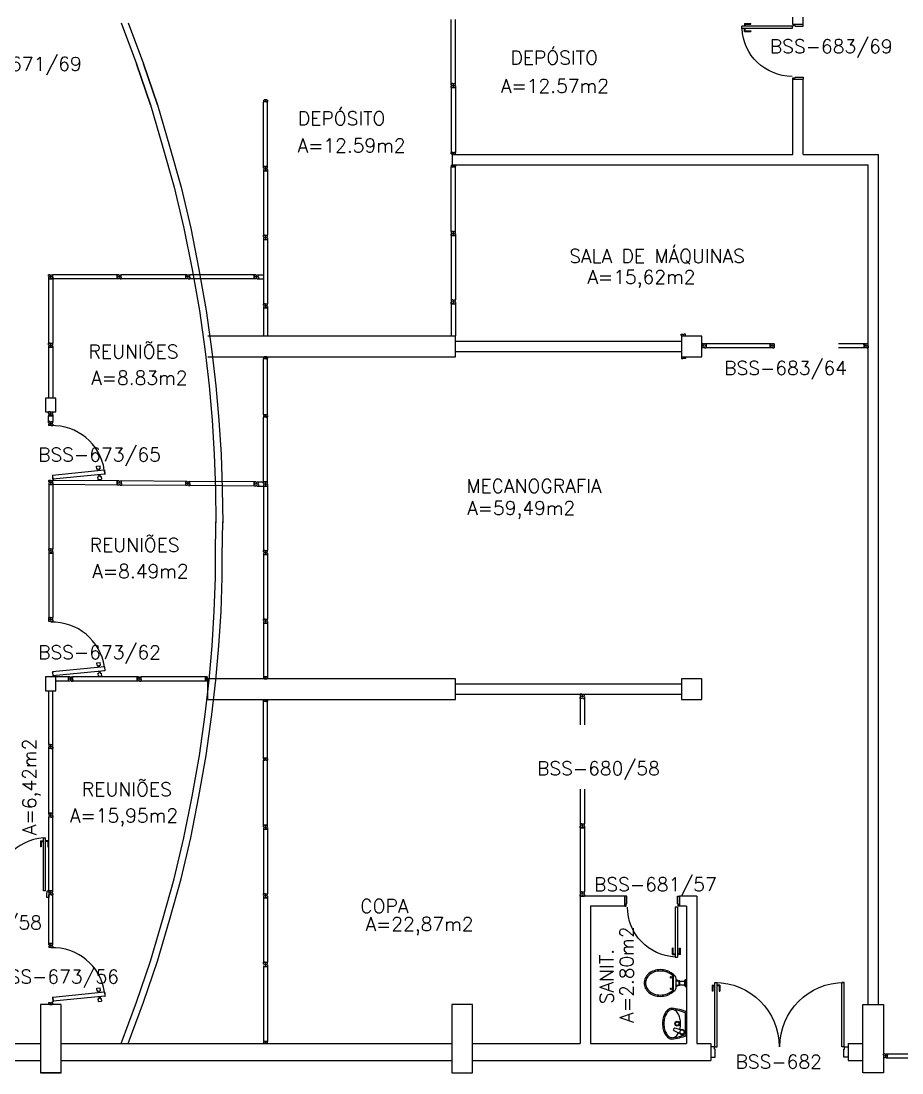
# Model space of a CAD drawing. Extents: x 0 to 244, y -71 to 76.
# Drawn here: x 203.64 to 216.49, y -0.18 to 15.17 of the extents above; entities that cross this region are included whole.
import ezdxf
from ezdxf.enums import TextEntityAlignment as Align

# ---------------------------------------------------------------- set-up
doc = ezdxf.new("R2010")
doc.units = 0
doc.header["$LTSCALE"] = 0.01
doc.header["$MEASUREMENT"] = 0
doc.layers.get('0').update_dxf_attribs({"linetype": 'CONTINUOUS'})
for name, color, linetype in [('ALV', 2, 'CONTINUOUS'), ('APSAN', 1, 'CONTINUOUS'), ('AR-POR', 1, 'CONTINUOUS'), ('DIV', 2, 'CONTINUOUS'), ('ESQ', 1, 'CONTINUOUS'), ('ESTR', 3, 'CONTINUOUS'), ('TEXTO', 2, 'CONTINUOUS'), ('TEXTO-ENDEREÇO', 2, 'CONTINUOUS'), ('ÁREA', 2, 'CONTINUOUS')]:
    doc.layers.add(name, color=color, linetype=linetype)
doc.layers.get('0').freeze()
doc.styles.add('UNB-100', font='simplex.shx', dxfattribs={"height": 0.2})
doc.styles.add('UNB-100-1', font='simplex.shx', dxfattribs={"height": 0.2})

# ---------------------------------------------------------------- blocks, each defined once
blk = doc.blocks.new('PISOANF-SSN')
for p, q in [((0, 0), (-0.224, -0.6)), ((-0.224, -0.6), (-0.427, -1.2)), ((-0.427, -1.2), (-0.603, -1.8)), ((-0.603, -1.8), (-0.772, -2.4)), ((-0.772, -2.4), (-0.914, -3)), ((-0.914, -3), (-1.032, -3.6)), ((-1.032, -3.6), (-1.14, -4.2)), ((-1.14, -4.2), (-1.223, -4.8)), ((-1.223, -4.8), (-1.28, -5.3)), ((-1.28, -5.3), (-1.324, -5.8)), ((-1.324, -5.8), (-1.355, -6.3)), ((-1.355, -6.3), (-1.374, -6.8)), ((-1.374, -6.8), (-1.374, -7.111)), ((-1.374, -7.111), (-1.38, -7.611)), ((-1.374, -8.093), (-1.38, -7.593)), ((-1.355, -8.593), (-1.374, -8.093)), ((-1.324, -9.093), (-1.355, -8.593)), ((-1.28, -9.593), (-1.324, -9.093)), ((-1.223, -10.093), (-1.28, -9.593)), ((-1.14, -10.693), (-1.223, -10.093)), ((-1.032, -11.293), (-1.14, -10.693)), ((-0.914, -11.893), (-1.032, -11.293)), ((-0.772, -12.493), (-0.914, -11.893)), ((-0.603, -13.093), (-0.772, -12.493)), ((-0.427, -13.693), (-0.603, -13.093))]:
    blk.add_line(p, q)
blk.add_lwpolyline([(-0.224, -14.293), (-0.427, -13.693)], close=True)
blk.add_lwpolyline([(0, -14.893), (-0.224, -14.293)])
blk = doc.blocks.new('PTDP-SSN')
at = {"color": 2}
for p, q in [((0.055, 1.015), (0.09, 1.015)), ((0.055, 0.075), (0.055, 1.015)), ((0.09, 0.075), (0.09, 1.015)), ((1.91, 0.075), (1.91, 1.015)), ((1.945, 1.015), (1.91, 1.015)), ((1.945, 0.075), (1.945, 1.015)), ((0.05, 0.075), (0, 0.075)), ((0, 0.075), (0, -0.075)), ((0.05, 0.04), (0.05, 0.075)), ((0.06, 0.04), (0.05, 0.04)), ((0.055, 0.075), (0.09, 0.075)), ((0.06, -0.075), (0.06, 0.04)), ((1.945, 0.075), (1.91, 0.075)), ((1.94, -0.075), (1.94, 0.04)), ((1.94, 0.04), (1.95, 0.04)), ((1.95, 0.04), (1.95, 0.075)), ((1.95, 0.075), (2, 0.075)), ((2, 0.075), (2, -0.075)), ((0, -0.075), (0.06, -0.075)), ((2, -0.075), (1.94, -0.075))]:
    blk.add_line(p, q, dxfattribs=at)
at = {"color": 1}
for centre, start, end in [((0.055, 0.075), 0, 90), ((1.945, 0.075), 90, 180)]:
    blk.add_arc(centre, 0.94, start, end, dxfattribs=at)
blk = doc.blocks.new('VDC-P')
for p, q in [((-0.127, 0.192), (0.127, 0.192)), ((-0.109, 0.202), (0.109, 0.202)), ((-0.068, 0.152), (0.068, 0.152)), ((-0.05, 0.152), (-0.03, 0.11)), ((-0.05, 0.015), (-0.05, 0)), ((-0.05, 0), (0.05, 0)), ((0.045, 0.02), (-0.045, 0.02)), ((-0.04, 0.025), (-0.04, 0.02)), ((0.035, 0.03), (-0.035, 0.03)), ((-0.03, 0.152), (-0.03, 0.11)), ((0.03, 0.11), (-0.03, 0.11)), ((0.03, 0.1), (-0.03, 0.1)), ((-0.025, 0.1), (-0.025, 0.03)), ((0.025, 0.1), (0.025, 0.03)), ((0.03, 0.152), (0.03, 0.11)), ((0.05, 0.152), (0.03, 0.11)), ((0.04, 0.025), (0.04, 0.02)), ((0.05, 0.015), (0.05, 0))]:
    blk.add_line(p, q)
for points in [[(0.16, 0.244, 0.050424), (0.18, 0.288, 0.082137), (0.195, 0.381, 0.082137), (0.18, 0.474, 0.090148), (0.138, 0.549, 0.104406), (0.073, 0.601, 0.117345), (0, 0.619, 0.117345), (-0.073, 0.601, 0.104406), (-0.138, 0.549, 0.090148), (-0.18, 0.474, 0.082137), (-0.195, 0.381, 0.082137)], [(0.142, 0.254, 0.050424), (0.161, 0.295, 0.082137), (0.175, 0.381, 0.082137), (0.161, 0.468, 0.090148), (0.122, 0.536, 0.104406), (0.064, 0.583, 0.117345), (0, 0.599, 0.117345), (-0.064, 0.583, 0.104406), (-0.122, 0.536, 0.090148), (-0.161, 0.468, 0.082137), (-0.175, 0.381, 0.082137)], [(-0.195, 0.381, 0.082137), (-0.18, 0.288, 0.050424), (-0.16, 0.244, 0.104406)], [(-0.175, 0.381, 0.082137), (-0.161, 0.295, 0.050424), (-0.142, 0.254, 0.050424)]]:
    blk.add_lwpolyline(points, format="xyb")
for centre in [(-0.083, 0.226), (0.083, 0.226)]:
    blk.add_circle(centre, 0.0101)
for centre, radius, start, end in [((0.08, 0.36), 0.266, 205.6863, 226.7558), ((0.08, 0.36), 0.246, 205.6863, 219.7706), ((-0.068, 0.202), 0.05, 226.7558, 270), ((0.068, 0.202), 0.05, 270, 313.2442), ((-0.08, 0.36), 0.266, 313.2442, 334.3137), ((-0.08, 0.36), 0.246, 320.2294, 334.3137), ((-0.045, 0.015), 0.005, 90, 180), ((-0.035, 0.025), 0.005, 90, 180), ((-0.03, 0.105), 0.005, 90, 270), ((0.03, 0.105), 0.005, 270, 90), ((0.035, 0.025), 0.005, 0, 90), ((0.045, 0.015), 0.005, 360, 90)]:
    blk.add_arc(centre, radius, start, end)
blk = doc.blocks.new('PD80-SSN')
for p, q in [((-0.777, 0.01), (-0.777, -0.03)), ((-0.777, 0.01), (-0.687, 0.01)), ((-0.687, 0), (-0.687, 0.01)), ((-0.075, 0), (0.075, 0)), ((-0.075, 0), (-0.075, -0.02)), ((0.075, -0.03), (0.075, 0)), ((-0.817, -0.065), (-0.817, -0.03)), ((-0.085, -0.03), (-0.817, -0.03)), ((-0.085, -0.065), (-0.817, -0.065)), ((-0.777, -0.105), (-0.777, -0.065)), ((-0.777, -0.105), (-0.687, -0.105)), ((-0.767, 0), (-0.767, -0.03)), ((-0.767, 0), (-0.687, 0)), ((-0.767, -0.095), (-0.767, -0.065)), ((-0.767, -0.095), (-0.687, -0.095)), ((-0.687, -0.095), (-0.687, -0.105)), ((-0.085, -0.03), (-0.085, -0.065)), ((-0.075, -0.02), (-0.04, -0.02)), ((-0.04, -0.03), (-0.04, -0.02)), ((-0.04, -0.03), (0.075, -0.03)), ((-0.075, -0.781), (-0.04, -0.781)), ((-0.075, -0.801), (-0.075, -0.781)), ((-0.075, -0.801), (0.075, -0.801)), ((-0.075, -0.802), (0.075, -0.802)), ((-0.04, -0.771), (0.075, -0.771)), ((-0.04, -0.771), (-0.04, -0.781)), ((0.075, -0.771), (0.075, -0.801))]:
    blk.add_line(p, q)
blk.add_arc((-0.085, -0.03), 0.731, 182.6571, 270)
blk = doc.blocks.new('LAVAT-P')
for p, q in [((-0.17, 0), (0.17, 0)), ((-0.157, -0.02), (0.157, -0.02)), ((0.063, -0.173), (0.094, -0.055)), ((0.102, -0.187), (0.151, -0.074)), ((0.069, -0.185), (0.09, -0.192))]:
    blk.add_line(p, q)
for points in [[(0.083, -0.096, 0.121735), (-0.082, -0.096, 0.073747), (-0.145, -0.122, 0.106861), (-0.192, -0.165, 0.153587), (-0.205, -0.208, 0.153587)], [(-0.205, -0.208, 0.153587), (-0.192, -0.251, 0.106861), (-0.145, -0.294, 0.073747), (-0.082, -0.32, 0.060305), (0, -0.329, 0.060305), (0.082, -0.32, 0.073747), (0.145, -0.294, 0.106861), (0.192, -0.251, 0.153587), (0.205, -0.208, 0.153587), (0.192, -0.165, 0.106861), (0.145, -0.122, 0.014792), (0.133, -0.115, 0.039243)], [(-0.225, -0.214, 0.136108), (-0.208, -0.262, 0.106861), (-0.155, -0.311, 0.073747), (-0.087, -0.339, 0.060305), (0, -0.349, 0.060305), (0.087, -0.339, 0.073747), (0.155, -0.311, 0.106861), (0.208, -0.262, 0.136108), (0.225, -0.214, 0.062982)]]:
    blk.add_lwpolyline(points, format="xyb")
for centre, radius in [((0, -0.135), 0.0347), ((0, -0.135), 0.0265), ((0.122, -0.065), 0.03)]:
    blk.add_circle(centre, radius)
for centre, radius, start, end in [((0.376, -0.254), 0.602, 155.0201, 176.1902), ((-0.376, -0.254), 0.602, 3.8098, 24.9799), ((0.376, -0.254), 0.582, 156.2686, 173.4578), ((0.122, -0.065), 0.0361, 302.4689, 199.2518), ((-0.376, -0.254), 0.582, 6.5422, 23.7314), ((0.073, -0.176), 0.01, 165.2139, 250.8603), ((0.093, -0.183), 0.01, 250.8603, 336.5068)]:
    blk.add_arc(centre, radius, start, end)
blk = doc.blocks.new('DIVMT-SSN')
for p, q in [((-0.03, 0.008), (-0.03, 0.03)), ((-0.006, 0.03), (-0.03, 0.03)), ((-0.03, 0.008), (-0.02, 0.008)), ((-0.02, -0.008), (-0.02, 0.008)), ((-0.006, 0.02), (-0.006, 0.03)), ((0.006, 0.02), (-0.006, 0.02)), ((-0.005, 0), (0.005, 0)), ((0.005, 0), (-0.005, 0)), ((0, 0.005), (0, -0.005)), ((0, -0.005), (0, 0.005)), ((0.006, 0.03), (0.03, 0.03)), ((0.006, 0.02), (0.006, 0.03)), ((0.03, 0.008), (0.02, 0.008)), ((0.02, -0.008), (0.02, 0.008)), ((0.03, 0.008), (0.03, 0.03)), ((-0.03, -0.008), (-0.03, -0.03)), ((-0.03, -0.008), (-0.02, -0.008)), ((-0.03, -0.03), (-0.03, -0.97)), ((-0.03, -0.03), (-0.009, -0.03)), ((0.03, -0.03), (-0.03, -0.03)), ((-0.03, -0.03), (-0.006, -0.03)), ((-0.009, -0.03), (-0.027, -0.03)), ((-0.006, -0.02), (-0.006, -0.03)), ((-0.006, -0.02), (0.006, -0.02)), ((-0.006, -0.02), (-0.006, -0.03)), ((0.006, -0.02), (-0.006, -0.02)), ((0.005, -0.03), (-0.005, -0.03)), ((0.006, -0.02), (0.006, -0.03)), ((0.006, -0.02), (0.006, -0.03)), ((0.03, -0.03), (0.006, -0.03)), ((0.03, -0.008), (0.02, -0.008)), ((0.03, -0.008), (0.03, -0.03)), ((0.03, -0.03), (0.03, -0.97)), ((0.03, -0.97), (-0.03, -0.97)), ((-0.006, -0.98), (-0.006, -0.97)), ((-0.006, -0.98), (0.006, -0.98)), ((0.006, -1.001), (-0.006, -1.001)), ((0.005, -0.97), (-0.005, -0.97)), ((0, -0.994), (0, -1.007)), ((0, -1.02), (0, -1.021)), ((0.006, -0.98), (0.006, -0.97))]:
    blk.add_line(p, q)
blk = doc.blocks.new('DIVINI-SSN')
for p, q in [((-0.02, 0), (-0.02, -0.008)), ((-0.02, 0), (0.02, 0)), ((0, 0.005), (0, -0.005)), ((0.02, 0), (0.02, -0.008)), ((-0.03, -0.008), (-0.02, -0.008)), ((-0.03, -0.008), (-0.03, -0.028)), ((-0.03, -0.028), (-0.008, -0.028)), ((-0.03, -0.03), (0.03, -0.03)), ((-0.03, -0.975), (-0.03, -0.03)), ((-0.009, -0.03), (-0.027, -0.03)), ((-0.008, -0.019), (0.008, -0.019)), ((-0.008, -0.019), (-0.008, -0.028)), ((-0.006, -0.021), (-0.006, -0.03)), ((0.006, -0.021), (-0.006, -0.021)), ((-0.006, -0.023), (-0.006, -0.027)), ((-0.004, -0.021), (0.004, -0.021)), ((0.006, -0.021), (0.006, -0.03)), ((0.006, -0.023), (0.006, -0.027)), ((0.008, -0.019), (0.008, -0.028)), ((0.03, -0.028), (0.008, -0.028)), ((0.009, -0.03), (0.027, -0.03)), ((0.03, -0.008), (0.02, -0.008)), ((0.03, -0.008), (0.03, -0.028)), ((0.03, -0.975), (0.03, -0.03)), ((-0.03, -0.975), (0.03, -0.975)), ((-0.006, -0.985), (-0.006, -0.975)), ((0.006, -0.985), (-0.006, -0.985)), ((0.006, -1.01), (-0.006, -1.01)), ((0, -1.003), (0, -1.018)), ((0.006, -0.985), (0.006, -0.975)), ((0.03, -0.975), (0.009, -0.975))]:
    blk.add_line(p, q)
blk = doc.blocks.new('A$C73356FFD')
at = {"layer": 'DIV'}
for p, q in [((0.022, 0.06), (0, 0.06)), ((0, 0.06), (0, 0.036)), ((0, 0.06), (0, 0.039)), ((0, 0.039), (0, 0.057)), ((0.009, 0.036), (0, 0.036)), ((0.009, 0.036), (0, 0.036)), ((0.009, 0.024), (0, 0.024)), ((0.009, 0.024), (0, 0.024)), ((0, 0), (0, 0.024)), ((0.009, 0.024), (0.009, 0.036)), ((0.009, 0.036), (0.009, 0.024)), ((0.022, 0.06), (0.022, 0.05)), ((0.022, 0.05), (0.038, 0.05)), ((0.022, 0.01), (0.038, 0.01)), ((0.022, 0), (0.022, 0.01)), ((0.025, 0.03), (0.035, 0.03)), ((0.035, 0.03), (0.025, 0.03)), ((0.03, 0.025), (0.03, 0.035)), ((0.03, 0.035), (0.03, 0.025)), ((0.038, 0.06), (0.038, 0.05)), ((0.038, 0.06), (0.06, 0.06)), ((0.038, 0), (0.038, 0.01)), ((0.05, 0.024), (0.05, 0.036)), ((0.05, 0.036), (0.06, 0.036)), ((0.05, 0.024), (0.06, 0.024)), ((0.06, 0.036), (0.06, 0.06)), ((0.06, 0.024), (0.06, 0)), ((0.022, 0), (0, 0)), ((0.038, 0), (0.06, 0))]:
    blk.add_line(p, q, dxfattribs=at)
blk = doc.blocks.new('PE80-SSN')
at = {"color": 2}
for p, q in [((0.075, 0), (-0.075, 0)), ((-0.075, -0.03), (-0.075, 0)), ((0.075, 0), (0.075, -0.02)), ((0.04, -0.03), (-0.075, -0.03)), ((0.075, -0.02), (0.04, -0.02)), ((0.04, -0.03), (0.04, -0.02)), ((0.085, -0.03), (0.817, -0.03)), ((0.085, -0.03), (0.085, -0.065)), ((0.085, -0.065), (0.817, -0.065)), ((0.817, -0.065), (0.817, -0.03))]:
    blk.add_line(p, q, dxfattribs=at)
at = {"color": 1}
for p, q in [((0.777, 0.01), (0.687, 0.01)), ((0.687, 0), (0.687, 0.01)), ((0.777, 0.01), (0.777, -0.03)), ((0.767, 0), (0.687, 0)), ((0.767, -0.095), (0.687, -0.095)), ((0.687, -0.095), (0.687, -0.105)), ((0.777, -0.105), (0.687, -0.105)), ((0.767, 0), (0.767, -0.03)), ((0.767, -0.095), (0.767, -0.065)), ((0.777, -0.105), (0.777, -0.065))]:
    blk.add_line(p, q, dxfattribs=at)
for p, q in [((0.04, -0.771), (-0.075, -0.771)), ((-0.075, -0.771), (-0.075, -0.801)), ((0.075, -0.801), (-0.075, -0.801)), ((0.075, -0.802), (-0.075, -0.802)), ((0.04, -0.771), (0.04, -0.781)), ((0.075, -0.781), (0.04, -0.781)), ((0.075, -0.801), (0.075, -0.781))]:
    blk.add_line(p, q)
blk.add_arc((0.085, -0.03), 0.731, 270, 357.3429, dxfattribs=at)
blk = doc.blocks.new('MTINI-SSN')
for p, q in [((-0.03, 0.008), (-0.03, 0.028)), ((-0.03, 0.028), (-0.008, 0.028)), ((-0.03, 0.008), (-0.02, 0.008)), ((-0.02, 0), (-0.02, 0.008)), ((-0.001, 0), (-0.02, 0)), ((-0.008, 0.019), (-0.008, 0.028)), ((0.008, 0.019), (-0.008, 0.019)), ((0.005, 0), (-0.005, 0)), ((0.02, 0), (-0.001, 0)), ((0, -0.005), (0, 0.005)), ((0.008, 0.019), (0.008, 0.028)), ((0.03, 0.028), (0.008, 0.028)), ((0.03, 0.008), (0.02, 0.008)), ((0.02, 0), (0.02, 0.008)), ((0.03, 0.008), (0.03, 0.028))]:
    blk.add_line(p, q)
blk = doc.blocks.new('DIV-SSN')
for p, q in [((-0.005, 0), (0.005, 0)), ((0, 0.005), (0, -0.005)), ((-0.03, -0.03), (-0.03, -0.97)), ((0.03, -0.03), (-0.03, -0.03)), ((-0.03, -0.03), (-0.009, -0.03)), ((-0.009, -0.03), (-0.027, -0.03)), ((-0.006, -0.02), (0.006, -0.02)), ((-0.006, -0.02), (-0.006, -0.03)), ((-0.005, -0.022), (0.005, -0.022)), ((-0.005, -0.022), (-0.005, -0.029)), ((0.005, -0.029), (-0.005, -0.029)), ((0.005, -0.03), (-0.005, -0.03)), ((0.005, -0.022), (0.005, -0.029)), ((0.006, -0.02), (0.006, -0.03)), ((0.03, -0.03), (0.03, -0.97)), ((0.03, -0.97), (-0.03, -0.97)), ((0.007, -0.999), (-0.007, -0.999)), ((-0.006, -0.98), (-0.006, -0.97)), ((-0.006, -0.98), (0.006, -0.98)), ((0.005, -0.97), (-0.005, -0.97)), ((0, -0.991), (0, -1.006)), ((0.006, -0.98), (0.006, -0.97))]:
    blk.add_line(p, q)

msp = doc.modelspace()

# ---------------------------------------------------------------- linework, layer by layer
at = {"layer": 'ALV'}
for p, q in [((214.897, 15.12), (214.897, 15.22)), ((215.047, 15.12), (215.047, 15.22)), ((214.897, 13.22), (214.897, 14.318)), ((214.897, 14.318), (215.047, 14.318)), ((215.047, 13.22), (215.047, 14.318)), ((209.925, 13.22), (214.897, 13.22)), ((209.925, 13.22), (209.925, 13.07)), ((215.047, 13.22), (216.147, 13.22)), ((216.147, 0.818), (216.147, 13.22)), ((209.925, 13.07), (215.997, 13.07)), ((215.997, 0.818), (215.997, 13.07)), ((209.975, 10.493), (213.272, 10.493)), ((209.975, 10.343), (213.272, 10.343)), ((209.975, 5.493), (213.272, 5.493)), ((209.975, 5.343), (213.272, 5.343)), ((212.446, 2.399), (211.797, 2.399)), ((211.797, 2.399), (211.797, 0.249)), ((212.446, 2.398), (212.445, 2.249)), ((213.497, 2.399), (213.247, 2.399)), ((213.247, 2.399), (213.247, 2.249)), ((213.497, 2.399), (213.497, 0.249)), ((212.445, 2.249), (211.947, 2.249)), ((211.947, 2.249), (211.947, 0.249)), ((213.347, 2.249), (213.247, 2.249)), ((213.347, 2.249), (213.347, 0.249)), ((202.087, 0.249), (203.922, 0.249)), ((204.222, 0.249), (209.922, 0.249)), ((210.222, 0.249), (211.797, 0.249)), ((211.947, 0.249), (213.347, 0.249)), ((213.497, 0.249), (213.704, 0.249)), ((213.704, 0.249), (213.704, -0.001)), ((215.704, 0.249), (215.704, -0.001)), ((215.704, 0.249), (215.922, 0.249)), ((202.087, -0.001), (203.922, -0.001)), ((204.222, -0.001), (209.922, -0.001)), ((210.222, -0.001), (213.704, -0.001)), ((215.704, -0.001), (215.922, -0.001))]:
    msp.add_line(p, q, dxfattribs=at)
at = {"layer": 'ALV', "color": 2}
msp.add_line((214.897, 15.12), (215.047, 15.12), dxfattribs=at)
at = {"layer": 'AR-POR'}
for p, q in [((204.851, 8.611), (204.095, 8.537)), ((204.739, 8.669), (204.789, 8.674)), ((204.743, 8.629), (204.739, 8.669)), ((204.743, 8.629), (204.758, 8.631)), ((204.761, 8.602), (204.758, 8.631)), ((204.778, 8.633), (204.793, 8.634)), ((204.781, 8.604), (204.778, 8.633)), ((204.793, 8.634), (204.789, 8.674)), ((204.852, 8.613), (204.838, 8.612)), ((204.838, 8.61), (204.838, 8.612)), ((204.851, 8.611), (204.856, 8.555)), ((204.852, 8.613), (204.854, 8.602)), ((204.859, 8.602), (204.854, 8.602)), ((204.859, 8.6), (204.854, 8.6)), ((204.854, 8.6), (204.857, 8.567)), ((204.859, 8.6), (204.859, 8.602)), ((204.039, 8.464), (204.099, 8.464)), ((204.063, 8.455), (204.063, 8.464)), ((204.075, 8.455), (204.063, 8.455)), ((204.064, 8.464), (204.074, 8.464)), ((204.068, 8.426), (204.068, 8.442)), ((204.075, 8.455), (204.075, 8.464)), ((204.089, 8.526), (204.094, 8.527)), ((204.089, 8.524), (204.089, 8.526)), ((204.089, 8.524), (204.094, 8.525)), ((204.093, 8.49), (204.092, 8.492)), ((204.092, 8.492), (204.097, 8.492)), ((204.093, 8.539), (204.107, 8.54)), ((204.093, 8.539), (204.094, 8.527)), ((204.093, 8.49), (204.098, 8.49)), ((204.094, 8.525), (204.097, 8.492)), ((204.095, 8.537), (204.101, 8.48)), ((204.098, 8.49), (204.099, 8.478)), ((204.099, 8.478), (204.113, 8.479)), ((204.856, 8.555), (204.101, 8.48)), ((204.107, 8.538), (204.107, 8.54)), ((204.113, 8.479), (204.113, 8.481)), ((204.754, 8.516), (204.769, 8.518)), ((204.754, 8.516), (204.758, 8.476)), ((204.758, 8.476), (204.808, 8.481)), ((204.767, 8.546), (204.769, 8.518)), ((204.786, 8.548), (204.789, 8.52)), ((204.789, 8.52), (204.804, 8.521)), ((204.804, 8.521), (204.808, 8.481)), ((204.858, 8.553), (204.844, 8.551)), ((204.844, 8.551), (204.844, 8.553)), ((204.862, 8.567), (204.857, 8.567)), ((204.862, 8.565), (204.857, 8.565)), ((204.857, 8.565), (204.858, 8.553)), ((204.862, 8.565), (204.862, 8.567)), ((204.075, 8.434), (204.061, 8.434)), ((204.062, 8.434), (204.075, 8.434)), ((204.069, 8.441), (204.069, 8.427)), ((204.069, 8.415), (204.069, 8.414)), ((204.852, 5.743), (204.096, 5.669)), ((204.857, 5.686), (204.102, 5.612)), ((204.741, 5.801), (204.79, 5.806)), ((204.745, 5.761), (204.741, 5.801)), ((204.745, 5.761), (204.76, 5.762)), ((204.762, 5.734), (204.76, 5.762)), ((204.779, 5.764), (204.794, 5.766)), ((204.782, 5.736), (204.779, 5.764)), ((204.788, 5.679), (204.791, 5.651)), ((204.794, 5.766), (204.791, 5.806)), ((204.854, 5.745), (204.839, 5.744)), ((204.84, 5.742), (204.839, 5.744)), ((204.86, 5.685), (204.845, 5.683)), ((204.845, 5.683), (204.845, 5.685)), ((204.852, 5.743), (204.857, 5.686)), ((204.854, 5.745), (204.855, 5.733)), ((204.86, 5.734), (204.855, 5.733)), ((204.86, 5.732), (204.855, 5.731)), ((204.855, 5.731), (204.858, 5.698)), ((204.863, 5.699), (204.858, 5.698)), ((204.863, 5.697), (204.859, 5.696)), ((204.859, 5.696), (204.86, 5.685)), ((204.86, 5.732), (204.86, 5.734)), ((204.863, 5.697), (204.863, 5.699)), ((204.09, 5.658), (204.095, 5.659)), ((204.091, 5.656), (204.09, 5.658)), ((204.091, 5.656), (204.095, 5.657)), ((204.094, 5.671), (204.108, 5.672)), ((204.094, 5.671), (204.095, 5.659)), ((204.094, 5.623), (204.099, 5.624)), ((204.094, 5.621), (204.094, 5.623)), ((204.094, 5.621), (204.099, 5.622)), ((204.095, 5.657), (204.099, 5.624)), ((204.096, 5.669), (204.102, 5.612)), ((204.099, 5.622), (204.1, 5.61)), ((204.1, 5.61), (204.114, 5.611)), ((204.109, 5.67), (204.108, 5.672)), ((204.114, 5.611), (204.114, 5.613)), ((204.756, 5.648), (204.771, 5.649)), ((204.756, 5.648), (204.76, 5.608)), ((204.76, 5.608), (204.809, 5.613)), ((204.768, 5.678), (204.771, 5.649)), ((204.791, 5.651), (204.806, 5.653)), ((204.806, 5.653), (204.809, 5.613)), ((203.964, 2.477), (203.964, 3.246)), ((203.964, 3.246), (203.994, 3.246)), ((203.994, 2.477), (203.994, 3.246)), ((203.922, 3.206), (203.922, 3.116)), ((203.922, 3.206), (203.962, 3.206)), ((203.932, 3.116), (203.922, 3.116)), ((203.932, 3.196), (203.932, 3.116)), ((203.932, 3.196), (203.962, 3.196)), ((204.037, 3.206), (203.997, 3.206)), ((204.027, 3.196), (203.997, 3.196)), ((204.027, 3.196), (204.027, 3.116)), ((204.027, 3.116), (204.037, 3.116)), ((204.037, 3.206), (204.037, 3.116)), ((203.994, 2.477), (203.964, 2.477)), ((204.019, 2.446), (204.019, 2.476)), ((204.019, 2.476), (204.04, 2.476)), ((204.04, 2.476), (204.04, 2.376)), ((204.01, 2.376), (204.01, 2.446)), ((204.019, 2.446), (204.01, 2.446)), ((204.04, 2.376), (204.01, 2.376)), ((204.096, 0.923), (204.11, 0.924)), ((204.096, 0.923), (204.097, 0.911)), ((204.854, 0.995), (204.098, 0.921)), ((204.859, 0.938), (204.104, 0.864)), ((204.111, 0.922), (204.11, 0.924)), ((204.743, 1.053), (204.792, 1.058)), ((204.747, 1.013), (204.743, 1.053)), ((204.747, 1.013), (204.761, 1.014)), ((204.764, 0.986), (204.761, 1.014)), ((204.77, 0.93), (204.773, 0.901)), ((204.781, 1.016), (204.796, 1.018)), ((204.784, 0.988), (204.781, 1.016)), ((204.79, 0.932), (204.792, 0.903)), ((204.796, 1.018), (204.792, 1.058)), ((204.856, 0.997), (204.841, 0.996)), ((204.841, 0.994), (204.841, 0.996)), ((204.862, 0.937), (204.847, 0.935)), ((204.847, 0.935), (204.847, 0.937)), ((204.854, 0.995), (204.859, 0.938)), ((204.856, 0.997), (204.857, 0.985)), ((204.862, 0.986), (204.857, 0.985)), ((204.862, 0.984), (204.857, 0.983)), ((204.857, 0.983), (204.86, 0.951)), ((204.865, 0.951), (204.86, 0.951)), ((204.865, 0.949), (204.86, 0.949)), ((204.86, 0.949), (204.862, 0.937)), ((204.862, 0.984), (204.862, 0.986)), ((204.865, 0.949), (204.865, 0.951)), ((204.092, 0.91), (204.097, 0.911)), ((204.092, 0.908), (204.092, 0.91)), ((204.092, 0.908), (204.097, 0.909)), ((204.096, 0.875), (204.101, 0.876)), ((204.096, 0.873), (204.096, 0.875)), ((204.096, 0.873), (204.101, 0.874)), ((204.097, 0.909), (204.101, 0.876)), ((204.098, 0.921), (204.104, 0.864)), ((204.101, 0.874), (204.102, 0.862)), ((204.102, 0.862), (204.116, 0.863)), ((204.116, 0.863), (204.116, 0.865)), ((204.758, 0.9), (204.773, 0.901)), ((204.758, 0.9), (204.762, 0.86)), ((204.762, 0.86), (204.811, 0.865)), ((204.792, 0.903), (204.807, 0.905)), ((204.807, 0.905), (204.811, 0.865))]:
    msp.add_line(p, q, dxfattribs=at)
for centre, radius, start, end in [((204.096, 8.499), 0.764, 8.642, 92.0937), ((204.097, 5.63), 0.764, 8.642, 92.0937), ((204.015, 2.508), 0.74, 93.9172, 182.4392), ((204.099, 0.882), 0.764, 8.642, 92.0937)]:
    msp.add_arc(centre, radius, start, end, dxfattribs=at)
at = {"layer": 'DIV'}
for p, q in [((209.915, 14.255), (209.915, 15.19)), ((209.975, 14.255), (209.975, 15.19)), ((209.915, 14.255), (209.975, 14.255)), ((209.915, 12.035), (209.915, 11.1)), ((209.915, 12.035), (209.975, 12.035)), ((209.975, 12.035), (209.975, 11.1)), ((207.1, 11.465), (207.172, 11.465)), ((207.1, 11.405), (207.172, 11.405)), ((207.196, 11.04), (207.172, 11.04)), ((207.172, 11.018), (207.172, 11.04)), ((207.172, 11.018), (207.182, 11.018)), ((207.172, 11.002), (207.172, 10.98)), ((207.172, 11.002), (207.182, 11.002)), ((207.172, 10.98), (207.172, 10.568)), ((207.172, 10.98), (207.232, 10.98)), ((207.172, 10.98), (207.196, 10.98)), ((207.182, 11.002), (207.182, 11.018)), ((207.196, 11.031), (207.196, 11.04)), ((207.196, 11.031), (207.208, 11.031)), ((207.196, 10.99), (207.196, 10.98)), ((207.208, 10.99), (207.196, 10.99)), ((207.196, 10.99), (207.196, 10.98)), ((207.196, 10.99), (207.208, 10.99)), ((207.207, 11.01), (207.197, 11.01)), ((207.197, 11.01), (207.207, 11.01)), ((207.197, 10.98), (207.207, 10.98)), ((207.202, 11.015), (207.202, 11.005)), ((207.202, 11.005), (207.202, 11.015)), ((207.208, 11.04), (207.232, 11.04)), ((207.208, 11.031), (207.208, 11.04)), ((207.208, 10.99), (207.208, 10.98)), ((207.208, 10.99), (207.208, 10.98)), ((207.232, 10.98), (207.208, 10.98)), ((207.232, 10.98), (207.211, 10.98)), ((207.211, 10.98), (207.229, 10.98)), ((207.232, 11.018), (207.222, 11.018)), ((207.222, 11.002), (207.222, 11.018)), ((207.232, 11.002), (207.222, 11.002)), ((207.232, 11.018), (207.232, 11.04)), ((207.232, 11.002), (207.232, 10.98)), ((207.232, 10.98), (207.232, 10.568)), ((209.915, 11.04), (209.915, 10.572)), ((209.915, 11.04), (209.975, 11.04)), ((209.975, 11.04), (209.975, 10.572)), ((204.063, 10.465), (204.039, 10.465)), ((204.039, 10.443), (204.039, 10.465)), ((204.039, 10.443), (204.049, 10.443)), ((204.049, 10.427), (204.049, 10.443)), ((204.063, 10.455), (204.063, 10.465)), ((204.063, 10.455), (204.075, 10.455)), ((204.069, 10.44), (204.069, 10.43)), ((204.069, 10.43), (204.069, 10.44)), ((204.075, 10.465), (204.099, 10.465)), ((204.075, 10.455), (204.075, 10.465)), ((204.099, 10.443), (204.089, 10.443)), ((204.089, 10.427), (204.089, 10.443)), ((204.099, 10.443), (204.099, 10.465)), ((214.567, 10.458), (213.632, 10.458)), ((213.632, 10.458), (213.632, 10.398)), ((214.567, 10.398), (214.567, 10.458)), ((214.567, 10.458), (214.567, 10.398)), ((214.627, 10.458), (214.627, 10.398)), ((215.937, 10.458), (215.566, 10.458)), ((204.039, 10.427), (204.039, 10.405)), ((204.039, 10.427), (204.049, 10.427)), ((204.039, 10.405), (204.039, 9.664)), ((204.039, 10.405), (204.099, 10.405)), ((204.039, 10.405), (204.063, 10.405)), ((204.063, 10.414), (204.063, 10.405)), ((204.075, 10.414), (204.063, 10.414)), ((204.063, 10.414), (204.063, 10.405)), ((204.063, 10.414), (204.075, 10.414)), ((204.074, 10.435), (204.064, 10.435)), ((204.064, 10.435), (204.074, 10.435)), ((204.064, 10.405), (204.074, 10.405)), ((204.075, 10.414), (204.075, 10.405)), ((204.075, 10.414), (204.075, 10.405)), ((204.099, 10.405), (204.075, 10.405)), ((204.099, 10.405), (204.078, 10.405)), ((204.078, 10.405), (204.096, 10.405)), ((204.099, 10.427), (204.089, 10.427)), ((204.099, 10.427), (204.099, 10.405)), ((204.099, 10.405), (204.099, 9.664)), ((214.567, 10.398), (213.632, 10.398)), ((215.937, 10.398), (215.566, 10.398)), ((207.172, 10.26), (207.182, 10.26)), ((207.172, 10.26), (207.172, 10.24)), ((207.172, 10.24), (207.194, 10.24)), ((207.232, 10.238), (207.172, 10.238)), ((207.172, 9.418), (207.172, 10.238)), ((207.193, 10.238), (207.175, 10.238)), ((207.182, 10.268), (207.182, 10.26)), ((207.222, 10.268), (207.182, 10.268)), ((207.21, 10.249), (207.194, 10.249)), ((207.194, 10.249), (207.194, 10.24)), ((207.196, 10.247), (207.208, 10.247)), ((207.196, 10.247), (207.196, 10.238)), ((207.196, 10.245), (207.196, 10.241)), ((207.206, 10.247), (207.198, 10.247)), ((207.202, 10.273), (207.202, 10.262)), ((207.208, 10.247), (207.208, 10.238)), ((207.208, 10.245), (207.208, 10.241)), ((207.21, 10.249), (207.21, 10.24)), ((207.232, 10.24), (207.21, 10.24)), ((207.211, 10.238), (207.229, 10.238)), ((207.222, 10.268), (207.222, 10.26)), ((207.232, 10.26), (207.222, 10.26)), ((207.232, 10.26), (207.232, 10.24)), ((207.232, 9.418), (207.232, 10.238)), ((204.039, 9.465), (204.099, 9.465)), ((204.039, 9.442), (204.039, 9.464)), ((204.063, 9.464), (204.039, 9.464)), ((204.039, 9.442), (204.049, 9.442)), ((204.039, 9.426), (204.049, 9.426)), ((204.039, 9.426), (204.039, 9.404)), ((204.039, 9.323), (204.039, 9.404)), ((204.039, 9.404), (204.063, 9.404)), ((204.039, 9.404), (204.099, 9.404)), ((204.049, 9.426), (204.049, 9.442)), ((204.062, 9.434), (204.075, 9.434)), ((204.063, 9.455), (204.063, 9.465)), ((204.063, 9.455), (204.063, 9.464)), ((204.063, 9.455), (204.075, 9.455)), ((204.075, 9.455), (204.063, 9.455)), ((204.063, 9.414), (204.075, 9.414)), ((204.063, 9.414), (204.063, 9.404)), ((204.075, 9.414), (204.063, 9.414)), ((204.063, 9.414), (204.063, 9.404)), ((204.064, 9.465), (204.074, 9.465)), ((204.064, 9.434), (204.074, 9.434)), ((204.074, 9.434), (204.064, 9.434)), ((204.064, 9.404), (204.074, 9.404)), ((204.069, 9.441), (204.069, 9.427)), ((204.069, 9.429), (204.069, 9.44)), ((204.069, 9.44), (204.069, 9.429)), ((204.069, 9.415), (204.069, 9.414)), ((204.075, 9.455), (204.075, 9.465)), ((204.075, 9.455), (204.075, 9.464)), ((204.075, 9.464), (204.099, 9.464)), ((204.075, 9.414), (204.075, 9.404)), ((204.075, 9.414), (204.075, 9.404)), ((204.099, 9.404), (204.075, 9.404)), ((204.078, 9.404), (204.096, 9.404)), ((204.099, 9.404), (204.078, 9.404)), ((204.089, 9.426), (204.089, 9.442)), ((204.099, 9.442), (204.089, 9.442)), ((204.099, 9.426), (204.089, 9.426)), ((204.099, 9.442), (204.099, 9.464)), ((204.099, 9.426), (204.099, 9.404)), ((204.1, 9.404), (204.099, 9.323)), ((207.172, 9.418), (207.193, 9.418)), ((207.232, 9.418), (207.172, 9.418)), ((207.196, 9.418), (207.208, 9.418)), ((207.196, 9.409), (207.196, 9.418)), ((207.196, 9.409), (207.208, 9.409)), ((207.202, 9.426), (207.202, 9.411)), ((207.208, 9.409), (207.208, 9.418)), ((204.039, 9.301), (204.039, 9.323)), ((204.063, 9.323), (204.039, 9.323)), ((204.039, 9.301), (204.049, 9.301)), ((204.039, 9.285), (204.049, 9.285)), ((204.039, 9.285), (204.039, 9.263)), ((204.063, 9.263), (204.039, 9.263)), ((204.049, 9.285), (204.049, 9.301)), ((204.063, 9.313), (204.063, 9.323)), ((204.063, 9.313), (204.075, 9.313)), ((204.063, 9.272), (204.075, 9.272)), ((204.063, 9.272), (204.063, 9.263)), ((204.075, 9.272), (204.063, 9.272)), ((204.063, 9.272), (204.063, 9.263)), ((204.064, 9.293), (204.074, 9.293)), ((204.074, 9.293), (204.064, 9.293)), ((204.069, 9.288), (204.069, 9.298)), ((204.069, 9.298), (204.069, 9.288)), ((204.075, 9.313), (204.075, 9.323)), ((204.075, 9.323), (204.099, 9.323)), ((204.075, 9.272), (204.075, 9.263)), ((204.075, 9.272), (204.075, 9.263)), ((204.075, 9.263), (204.099, 9.263)), ((204.089, 9.285), (204.089, 9.301)), ((204.099, 9.301), (204.089, 9.301)), ((204.099, 9.285), (204.089, 9.285)), ((204.099, 9.301), (204.099, 9.323)), ((204.099, 9.285), (204.099, 9.263)), ((207.1, 8.381), (207.173, 8.381)), ((207.1, 8.381), (207.173, 8.381)), ((207.101, 8.441), (207.173, 8.441)), ((204.04, 6.464), (204.04, 6.44)), ((204.062, 6.464), (204.04, 6.464)), ((204.04, 6.404), (204.04, 6.464)), ((204.04, 6.464), (204.04, 6.443)), ((204.04, 6.443), (204.04, 6.461)), ((204.062, 6.464), (204.062, 6.454)), ((204.062, 6.454), (204.078, 6.454)), ((204.07, 6.454), (204.07, 6.455)), ((204.07, 6.454), (204.07, 6.455)), ((204.078, 6.464), (204.078, 6.454)), ((204.078, 6.464), (204.1, 6.464)), ((204.1, 6.44), (204.1, 6.464)), ((204.049, 6.44), (204.04, 6.44)), ((204.049, 6.44), (204.04, 6.44)), ((204.04, 6.429), (204.04, 6.439)), ((204.049, 6.428), (204.04, 6.428)), ((204.04, 6.404), (204.04, 6.428)), ((204.049, 6.428), (204.04, 6.428)), ((204.062, 6.404), (204.04, 6.404)), ((204.049, 6.428), (204.049, 6.44)), ((204.049, 6.44), (204.049, 6.428)), ((204.062, 6.414), (204.078, 6.414)), ((204.062, 6.404), (204.062, 6.414)), ((204.078, 6.404), (204.078, 6.414)), ((204.078, 6.404), (204.1, 6.404)), ((204.09, 6.428), (204.09, 6.44)), ((204.09, 6.44), (204.1, 6.44)), ((204.09, 6.428), (204.1, 6.428)), ((204.1, 6.428), (204.1, 6.404)), ((207.196, 6.441), (207.172, 6.441)), ((207.172, 6.419), (207.172, 6.441)), ((207.172, 6.419), (207.182, 6.419)), ((207.172, 6.403), (207.172, 6.381)), ((207.172, 6.403), (207.182, 6.403)), ((207.172, 6.381), (207.172, 5.568)), ((207.172, 6.381), (207.232, 6.381)), ((207.172, 6.381), (207.196, 6.381)), ((207.182, 6.403), (207.182, 6.419)), ((207.196, 6.431), (207.196, 6.441)), ((207.196, 6.431), (207.208, 6.431)), ((207.196, 6.39), (207.196, 6.381)), ((207.208, 6.39), (207.196, 6.39)), ((207.196, 6.39), (207.196, 6.381)), ((207.196, 6.39), (207.208, 6.39)), ((207.207, 6.411), (207.197, 6.411)), ((207.197, 6.411), (207.207, 6.411)), ((207.197, 6.381), (207.207, 6.381)), ((207.202, 6.416), (207.202, 6.406)), ((207.202, 6.406), (207.202, 6.416)), ((207.208, 6.441), (207.232, 6.441)), ((207.208, 6.431), (207.208, 6.441)), ((207.208, 6.39), (207.208, 6.381)), ((207.208, 6.39), (207.208, 6.381)), ((207.232, 6.381), (207.208, 6.381)), ((207.232, 6.381), (207.211, 6.381)), ((207.211, 6.381), (207.229, 6.381)), ((207.232, 6.419), (207.222, 6.419)), ((207.222, 6.403), (207.222, 6.419)), ((207.232, 6.403), (207.222, 6.403)), ((207.232, 6.419), (207.232, 6.441)), ((207.232, 6.403), (207.232, 6.381)), ((207.232, 6.381), (207.232, 5.568)), ((204.33, 5.595), (204.145, 5.595)), ((204.33, 5.535), (204.145, 5.535)), ((204.33, 5.595), (204.33, 5.571)), ((204.352, 5.595), (204.33, 5.595)), ((204.33, 5.535), (204.33, 5.595)), ((204.33, 5.595), (204.33, 5.574)), ((204.33, 5.574), (204.33, 5.592)), ((204.339, 5.571), (204.33, 5.571)), ((204.339, 5.571), (204.33, 5.571)), ((204.33, 5.56), (204.33, 5.57)), ((204.339, 5.559), (204.33, 5.559)), ((204.33, 5.535), (204.33, 5.559)), ((204.339, 5.559), (204.33, 5.559)), ((204.352, 5.535), (204.33, 5.535)), ((204.339, 5.559), (204.339, 5.571)), ((204.339, 5.571), (204.339, 5.559)), ((204.352, 5.595), (204.352, 5.585)), ((204.352, 5.585), (204.368, 5.585)), ((204.352, 5.545), (204.368, 5.545)), ((204.352, 5.535), (204.352, 5.545)), ((204.355, 5.565), (204.365, 5.565)), ((204.365, 5.565), (204.355, 5.565)), ((204.36, 5.56), (204.36, 5.571)), ((204.36, 5.571), (204.36, 5.56)), ((204.368, 5.595), (204.368, 5.585)), ((204.368, 5.595), (204.39, 5.595)), ((204.368, 5.535), (204.368, 5.545)), ((204.368, 5.535), (204.39, 5.535)), ((204.38, 5.559), (204.38, 5.571)), ((204.38, 5.571), (204.39, 5.571)), ((204.38, 5.559), (204.39, 5.559)), ((204.39, 5.571), (204.39, 5.595)), ((204.39, 5.559), (204.39, 5.535)), ((206.331, 5.595), (206.331, 5.573)), ((206.351, 5.595), (206.331, 5.595)), ((206.34, 5.573), (206.331, 5.573)), ((206.331, 5.535), (206.331, 5.557)), ((206.34, 5.557), (206.331, 5.557)), ((206.351, 5.535), (206.331, 5.535)), ((206.34, 5.557), (206.34, 5.573)), ((206.348, 5.565), (206.35, 5.565)), ((206.351, 5.595), (206.351, 5.585)), ((206.359, 5.585), (206.351, 5.585)), ((206.351, 5.535), (206.351, 5.545)), ((206.359, 5.545), (206.351, 5.545)), ((206.364, 5.565), (206.354, 5.565)), ((206.359, 5.566), (206.359, 5.585)), ((206.359, 5.56), (206.359, 5.571)), ((206.359, 5.545), (206.359, 5.566)), ((207.232, 5.598), (207.172, 5.598)), ((207.172, 5.596), (207.194, 5.596)), ((207.172, 5.576), (207.182, 5.576)), ((207.193, 5.598), (207.175, 5.598)), ((207.182, 5.568), (207.182, 5.576)), ((207.194, 5.586), (207.194, 5.596)), ((207.21, 5.586), (207.194, 5.586)), ((207.196, 5.588), (207.196, 5.598)), ((207.196, 5.59), (207.196, 5.595)), ((207.196, 5.588), (207.208, 5.588)), ((207.206, 5.588), (207.198, 5.588)), ((207.208, 5.588), (207.208, 5.598)), ((207.208, 5.59), (207.208, 5.595)), ((207.232, 5.596), (207.21, 5.596)), ((207.21, 5.586), (207.21, 5.596)), ((207.211, 5.598), (207.229, 5.598)), ((207.222, 5.568), (207.222, 5.576)), ((207.232, 5.576), (207.222, 5.576)), ((207.232, 5.576), (207.232, 5.596)), ((204.04, 4.61), (204.04, 5.395)), ((204.1, 4.61), (204.1, 5.395)), ((207.172, 4.402), (207.172, 5.268)), ((207.172, 5.26), (207.182, 5.26)), ((207.172, 5.24), (207.194, 5.24)), ((207.232, 5.238), (207.172, 5.238)), ((207.193, 5.238), (207.175, 5.238)), ((207.182, 5.268), (207.182, 5.26)), ((207.21, 5.249), (207.194, 5.249)), ((207.194, 5.249), (207.194, 5.24)), ((207.196, 5.247), (207.208, 5.247)), ((207.196, 5.247), (207.196, 5.238)), ((207.196, 5.245), (207.196, 5.241)), ((207.206, 5.247), (207.198, 5.247)), ((207.208, 5.247), (207.208, 5.238)), ((207.208, 5.245), (207.208, 5.241)), ((207.21, 5.249), (207.21, 5.24)), ((207.232, 5.24), (207.21, 5.24)), ((207.211, 5.238), (207.229, 5.238)), ((207.222, 5.268), (207.222, 5.26)), ((207.232, 5.26), (207.222, 5.26)), ((207.232, 4.402), (207.232, 5.268)), ((207.232, 5.26), (207.232, 5.24)), ((211.797, 5.283), (211.797, 4.896)), ((211.857, 5.283), (211.857, 4.896)), ((204.062, 4.61), (204.04, 4.61)), ((204.04, 4.61), (204.04, 4.586)), ((204.04, 4.61), (204.1, 4.61)), ((204.062, 4.61), (204.062, 4.6)), ((204.078, 4.61), (204.078, 4.6)), ((204.078, 4.61), (204.1, 4.61)), ((204.1, 4.586), (204.1, 4.61)), ((204.049, 4.586), (204.04, 4.586)), ((204.049, 4.586), (204.04, 4.586)), ((204.049, 4.574), (204.04, 4.574)), ((204.049, 4.574), (204.04, 4.574)), ((204.04, 4.55), (204.04, 4.574)), ((204.04, 4.571), (204.04, 4.553)), ((204.04, 4.55), (204.04, 4.571)), ((204.062, 4.55), (204.04, 4.55)), ((204.049, 4.586), (204.049, 4.574)), ((204.049, 4.574), (204.049, 4.586)), ((204.062, 4.6), (204.078, 4.6)), ((204.062, 4.55), (204.062, 4.56)), ((204.062, 4.56), (204.078, 4.56)), ((204.064, 4.58), (204.075, 4.58)), ((204.075, 4.58), (204.064, 4.58)), ((204.07, 4.585), (204.07, 4.575)), ((204.07, 4.575), (204.07, 4.585)), ((204.078, 4.55), (204.078, 4.56)), ((204.078, 4.55), (204.1, 4.55)), ((204.09, 4.586), (204.09, 4.574)), ((204.09, 4.586), (204.1, 4.586)), ((204.09, 4.574), (204.1, 4.574)), ((204.1, 4.574), (204.1, 4.55)), ((211.797, 3.956), (211.797, 3.454)), ((211.857, 3.956), (211.857, 3.454)), ((204.1, 3.548), (204.04, 3.548)), ((204.04, 2.476), (204.04, 3.548)), ((204.076, 3.578), (204.063, 3.578)), ((204.064, 3.557), (204.076, 3.557)), ((204.064, 3.557), (204.064, 3.548)), ((204.075, 3.548), (204.065, 3.548)), ((204.07, 3.597), (204.07, 3.599)), ((204.07, 3.571), (204.07, 3.585)), ((204.076, 3.557), (204.076, 3.548)), ((204.1, 2.476), (204.1, 3.548)), ((211.797, 3.454), (211.857, 3.454)), ((211.857, 3.394), (211.797, 3.394)), ((211.797, 3.394), (211.797, 2.459)), ((211.797, 3.394), (211.857, 3.394)), ((211.857, 3.394), (211.857, 2.459)), ((204.04, 2.476), (204.061, 2.476)), ((204.1, 2.476), (204.04, 2.476)), ((204.04, 2.454), (204.04, 2.476)), ((204.04, 2.476), (204.064, 2.476)), ((204.061, 2.476), (204.043, 2.476)), ((204.064, 2.467), (204.064, 2.476)), ((204.064, 2.467), (204.064, 2.476)), ((204.064, 2.467), (204.076, 2.467)), ((204.076, 2.467), (204.064, 2.467)), ((204.075, 2.476), (204.065, 2.476)), ((204.076, 2.467), (204.076, 2.476)), ((204.1, 2.476), (204.076, 2.476)), ((204.076, 2.467), (204.076, 2.476)), ((204.1, 2.454), (204.1, 2.476)), ((211.797, 2.459), (211.857, 2.459)), ((204.04, 2.454), (204.05, 2.454)), ((204.04, 2.438), (204.04, 2.416)), ((204.04, 2.438), (204.05, 2.438)), ((204.04, 1.707), (204.04, 2.416)), ((204.064, 2.416), (204.04, 2.416)), ((204.05, 2.454), (204.05, 2.438)), ((204.064, 2.446), (204.075, 2.446)), ((204.075, 2.446), (204.064, 2.446)), ((204.064, 2.426), (204.064, 2.416)), ((204.076, 2.426), (204.064, 2.426)), ((204.07, 2.441), (204.07, 2.452)), ((204.07, 2.452), (204.07, 2.441)), ((204.076, 2.426), (204.076, 2.416)), ((204.076, 2.416), (204.1, 2.416)), ((204.1, 2.454), (204.09, 2.454)), ((204.09, 2.454), (204.09, 2.438)), ((204.1, 2.438), (204.09, 2.438)), ((204.1, 2.438), (204.1, 2.416)), ((204.1, 1.707), (204.1, 2.416)), ((211.857, 2.399), (211.797, 2.399)), ((211.797, 2.399), (211.857, 2.399)), ((204.04, 1.707), (204.061, 1.707)), ((204.1, 1.707), (204.04, 1.707)), ((204.04, 1.685), (204.04, 1.707)), ((204.04, 1.707), (204.064, 1.707)), ((204.061, 1.707), (204.043, 1.707)), ((204.064, 1.697), (204.064, 1.707)), ((204.064, 1.697), (204.064, 1.707)), ((204.064, 1.697), (204.076, 1.697)), ((204.076, 1.697), (204.064, 1.697)), ((204.075, 1.707), (204.065, 1.707)), ((204.076, 1.697), (204.076, 1.707)), ((204.1, 1.707), (204.076, 1.707)), ((204.076, 1.697), (204.076, 1.707)), ((204.1, 1.685), (204.1, 1.707)), ((204.04, 1.685), (204.05, 1.685)), ((204.04, 1.669), (204.04, 1.647)), ((204.04, 1.669), (204.05, 1.669)), ((204.064, 1.647), (204.04, 1.647)), ((204.05, 1.685), (204.05, 1.669)), ((204.064, 1.677), (204.075, 1.677)), ((204.075, 1.677), (204.064, 1.677)), ((204.064, 1.656), (204.064, 1.647)), ((204.076, 1.656), (204.064, 1.656)), ((204.07, 1.672), (204.07, 1.682)), ((204.07, 1.682), (204.07, 1.672)), ((204.076, 1.656), (204.076, 1.647)), ((204.076, 1.647), (204.1, 1.647)), ((204.1, 1.685), (204.09, 1.685)), ((204.09, 1.685), (204.09, 1.669)), ((204.1, 1.669), (204.09, 1.669)), ((204.1, 1.669), (204.1, 1.647)), ((207.196, 1.433), (207.172, 1.433)), ((207.172, 1.411), (207.172, 1.433)), ((207.172, 1.411), (207.182, 1.411)), ((207.172, 1.395), (207.182, 1.395)), ((207.182, 1.395), (207.182, 1.411)), ((207.196, 1.423), (207.196, 1.433)), ((207.196, 1.423), (207.208, 1.423)), ((207.196, 1.382), (207.196, 1.373)), ((207.208, 1.382), (207.196, 1.382)), ((207.196, 1.382), (207.196, 1.373)), ((207.196, 1.382), (207.208, 1.382)), ((207.207, 1.403), (207.197, 1.403)), ((207.197, 1.403), (207.207, 1.403)), ((207.202, 1.408), (207.202, 1.398)), ((207.202, 1.398), (207.202, 1.408)), ((207.208, 1.433), (207.232, 1.433)), ((207.208, 1.423), (207.208, 1.433)), ((207.208, 1.382), (207.208, 1.373)), ((207.208, 1.382), (207.208, 1.373)), ((207.232, 1.411), (207.222, 1.411)), ((207.222, 1.395), (207.222, 1.411)), ((207.232, 1.395), (207.222, 1.395)), ((207.232, 1.411), (207.232, 1.433)), ((207.232, 1.395), (207.232, 1.373)), ((207.172, 1.373), (207.232, 1.373)), ((207.172, 1.373), (207.196, 1.373)), ((207.172, 1.373), (207.172, 0.257)), ((207.197, 1.373), (207.207, 1.373)), ((207.232, 1.373), (207.208, 1.373)), ((207.232, 1.373), (207.211, 1.373)), ((207.211, 1.373), (207.229, 1.373)), ((207.232, 1.373), (207.232, 0.279)), ((204.041, 0.846), (204.063, 0.846)), ((204.041, 0.826), (204.041, 0.846)), ((204.041, 0.826), (204.051, 0.826)), ((204.051, 0.818), (204.051, 0.826)), ((204.051, 0.818), (204.072, 0.818)), ((204.063, 0.836), (204.063, 0.846)), ((204.063, 0.836), (204.079, 0.836)), ((204.078, 0.818), (204.065, 0.818)), ((204.066, 0.818), (204.076, 0.818)), ((204.071, 0.81), (204.071, 0.826)), ((204.071, 0.812), (204.071, 0.823)), ((204.072, 0.818), (204.091, 0.818)), ((204.101, 0.846), (204.079, 0.846)), ((204.079, 0.836), (204.079, 0.846)), ((204.101, 0.826), (204.091, 0.826)), ((204.091, 0.818), (204.091, 0.826)), ((204.101, 0.826), (204.101, 0.846)), ((207.232, 0.279), (207.172, 0.279)), ((207.172, 0.277), (207.194, 0.277)), ((207.172, 0.257), (207.182, 0.257)), ((207.193, 0.279), (207.175, 0.279)), ((207.182, 0.249), (207.182, 0.257)), ((207.194, 0.267), (207.194, 0.277)), ((207.21, 0.267), (207.194, 0.267)), ((207.196, 0.269), (207.196, 0.279)), ((207.196, 0.271), (207.196, 0.276)), ((207.196, 0.269), (207.208, 0.269)), ((207.206, 0.269), (207.198, 0.269)), ((207.208, 0.269), (207.208, 0.279)), ((207.208, 0.271), (207.208, 0.276)), ((207.232, 0.277), (207.21, 0.277)), ((207.21, 0.267), (207.21, 0.277)), ((207.211, 0.279), (207.229, 0.279)), ((207.222, 0.249), (207.222, 0.257)), ((207.232, 0.257), (207.222, 0.257)), ((207.232, 0.257), (207.232, 0.277))]:
    msp.add_line(p, q, dxfattribs=at)
for points in [[(207.182, 5.568), (207.222, 5.568)], [(207.182, 5.268), (207.222, 5.268)], [(207.182, 0.249), (207.222, 0.249)]]:
    msp.add_lwpolyline(points, dxfattribs=at)
at = {"layer": 'ESQ'}
for p, q in [((213.719, 1.099), (213.759, 1.099)), ((213.719, 1.099), (213.719, 1.009)), ((213.729, 1.089), (213.759, 1.089)), ((213.729, 1.089), (213.729, 1.009)), ((213.834, 1.099), (213.794, 1.099)), ((213.824, 1.089), (213.794, 1.089)), ((213.824, 1.089), (213.824, 1.009)), ((213.834, 1.099), (213.834, 1.009)), ((213.729, 1.009), (213.719, 1.009)), ((213.824, 1.009), (213.834, 1.009))]:
    msp.add_line(p, q, dxfattribs=at)
at = {"layer": 'ESTR'}
for p, q in [((209.975, 10.568), (206.362, 10.568)), ((209.975, 10.268), (209.975, 10.568)), ((213.272, 10.568), (213.272, 10.268)), ((213.572, 10.568), (213.272, 10.568)), ((213.572, 10.268), (213.572, 10.568)), ((206.362, 10.268), (209.975, 10.268)), ((213.272, 10.268), (213.572, 10.268)), ((206.362, 5.268), (206.362, 5.568)), ((209.975, 5.568), (206.362, 5.568)), ((209.975, 5.268), (209.975, 5.568)), ((213.572, 5.568), (213.272, 5.568)), ((213.272, 5.568), (213.272, 5.268)), ((213.572, 5.268), (213.572, 5.568)), ((206.362, 5.268), (209.975, 5.268)), ((213.272, 5.268), (213.572, 5.268)), ((203.922, 0.568), (203.922, -0.182)), ((204.222, -0.182), (204.222, 0.568)), ((204.222, -0.182), (203.923, -0.182))]:
    msp.add_line(p, q, dxfattribs=at)
for points in [[(203.994, 9.464), (204.144, 9.464), (204.144, 9.664), (203.994, 9.664)], [(203.995, 5.395), (204.145, 5.395), (204.145, 5.595), (203.995, 5.595)], [(204.222, 0.818), (203.922, 0.818), (203.922, -0.182), (204.222, -0.182)], [(210.222, 0.818), (209.922, 0.818), (209.922, -0.182), (210.222, -0.182)]]:
    msp.add_lwpolyline(points, close=True, dxfattribs=at)
msp.add_lwpolyline([(215.922, -0.182), (215.922, 0.818), (216.222, 0.818), (216.222, -0.182), (215.923, -0.182)], dxfattribs=at)

# ---------------------------------------------------------------- block references
at = {"layer": 'APSAN'}
for name, p, rotation in [('VDC-P', (213.347, 1.13), 90), ('LAVAT-P', (213.347, 0.537), 270)]:
    msp.add_blockref(name, p, dxfattribs=dict(at, rotation=rotation))
at = {"layer": 'DIV'}
for name, p in [('A$C73356FFD', (209.915, 14.195)), ('DIVINI-SSN', (209.945, 13.07))]:
    msp.add_blockref(name, p, dxfattribs=at)
at = {"layer": 'DIV', "xscale": -1}
for name, p, rotation in [('DIVINI-SSN', (209.945, 13.22), 180), ('DIVINI-SSN', (207.202, 14.018), 2.007993771258043e-10), ('DIVMT-SSN', (207.202, 13.01), 2.007993771258043e-10), ('DIVMT-SSN', (207.202, 12.01), 2.007993771258043e-10), ('A$C73356FFD', (209.915, 12.095), 180), ('DIVMT-SSN', (204.069, 11.435), 359.9999999937313), ('A$C73356FFD', (209.915, 11.1), 180), ('A$C73356FFD', (213.632, 10.458), 90), ('A$C73356FFD', (214.627, 10.458), 90), ('A$C73356FFD', (215.997, 10.458), 90), ('DIVINI-SSN', (207.202, 9.418), 2.007993771258043e-10), ('DIVMT-SSN', (204.07, 8.434), 359.9999999937313), ('DIVMT-SSN', (207.202, 8.411), 2.007993771258043e-10), ('DIVMT-SSN', (204.07, 7.434), 359.9999999937313), ('DIVMT-SSN', (207.202, 7.411), 2.007993771258043e-10), ('A$C73356FFD', (211.797, 5.343), 180), ('DIVMT-SSN', (204.07, 3.58), 179.9999999937305), ('DIVINI-SSN', (207.202, 4.41), 2.007993771258043e-10), ('DIVMT-SSN', (207.202, 3.403), 2.007993771258043e-10), ('A$C73356FFD', (211.797, 3.454), 180), ('A$C73356FFD', (211.797, 2.459), 180), ('DIVMT-SSN', (207.202, 2.403), 2.007993771258043e-10), ('DIVMT-SSN', (216.252, 0.069), 90)]:
    msp.add_blockref(name, p, dxfattribs=dict(at, rotation=rotation))
at = {"layer": 'DIV'}
for name, p, rotation in [('DIVMT-SSN', (205.069, 11.435), 269.9999999937313), ('DIVMT-SSN', (206.069, 11.435), 269.9999999937313), ('DIVMT-SSN', (207.07, 11.435), 269.9999999937313), ('DIVMT-SSN', (205.07, 8.426), 269.5677784142375), ('DIVMT-SSN', (206.07, 8.419), 269.5677784142375), ('DIVMT-SSN', (207.07, 8.411), 269.5677784142375), ('DIVMT-SSN', (205.359, 5.565), 269.9999999937313), ('DIV-SSN', (206.359, 5.565), 269.9999999937313)]:
    msp.add_blockref(name, p, dxfattribs=dict(at, rotation=rotation))
at = {"layer": 'ESQ', "xscale": -1}
for name, p in [('PE80-SSN', (214.972, 15.12)), ('PTDP-SSN', (215.704, 0.124))]:
    msp.add_blockref(name, p, dxfattribs=at)
at = {"layer": 'ESQ', "xscale": -1, "rotation": 270}
msp.add_blockref('PD80-SSN', (213.247, 2.324), dxfattribs=at)
at = {"layer": 'ESTR', "rotation": 180}
for name, p in [('PISOANF-SSN', (205.099, 0.249)), ('PISOANF-SSN', (205.199, 0.249)), ('MTINI-SSN', (213.302, 10.268))]:
    msp.add_blockref(name, p, dxfattribs=at)
at = {"layer": 'ESTR'}
msp.add_blockref('MTINI-SSN', (213.301, 10.568), dxfattribs=at)

# ---------------------------------------------------------------- texts
at = {"layer": 'TEXTO', "style": 'UNB-100'}
for s, p in [('DEPÓSITO', (210.778, 14.53)), ('DEPÓSITO', (207.676, 13.645)), ('SALA DE MÁQUINAS', (211.636, 11.636)), ('REUNIÕES', (204.622, 10.243)), ('MECANOGRAFIA', (210.135, 8.282)), ('REUNIÕES', (204.638, 7.422)), ('REUNIÕES', (204.525, 3.857)), ('COPA', (208.586, 2.152))]:
    msp.add_text(s, height=0.2, dxfattribs=at).set_placement(p)
msp.add_text('SANIT.', height=0.2, rotation=90, dxfattribs=at).set_placement((212.281, 0.823))
at = {"layer": 'TEXTO-ENDEREÇO', "style": 'UNB-100-1'}
for s, p in [('BSS-683/69', (214.563, 14.696)), ('BSS-671/69', (202.73, 14.441)), ('BSS-683/64', (213.897, 10.003)), ('BSS-673/65', (203.885, 8.74)), ('BSS-673/62', (203.885, 5.855)), ('BSS-680/58', (211.166, 4.161)), ('BSS-681/57', (211.997, 2.468)), ('BSS-672/58', (202.15, 1.911)), ('BSS-673/56', (203.274, 1.124)), ('BSS-682', (214.062, -0.118))]:
    msp.add_text(s, height=0.2, dxfattribs=at).set_placement(p)
at = {"layer": 'ÁREA', "style": 'UNB-100'}
for s, p in [('A=12.57m2', (211.427, 14.12)), ('A=12.59m2', (208.459, 13.25)), ('A=15,62m2', (212.689, 11.332)), ('A=8.83m2', (205.362, 9.86)), ('A=59,49m2', (210.934, 7.961)), ('A=8.49m2', (205.379, 7.039)), ('A=15,95m2', (205.139, 3.474)), ('A=22,87m2', (209.45, 1.89))]:
    msp.add_text(s, height=0.2, dxfattribs=at).set_placement(p, align=Align.CENTER)
for s, p in [('A=6,42m2', (203.858, 3.993)), ('A=2.80m2', (212.575, 1.254))]:
    msp.add_text(s, height=0.2, rotation=90, dxfattribs=at).set_placement(p, align=Align.CENTER)

doc.saveas('drawing.dxf')
